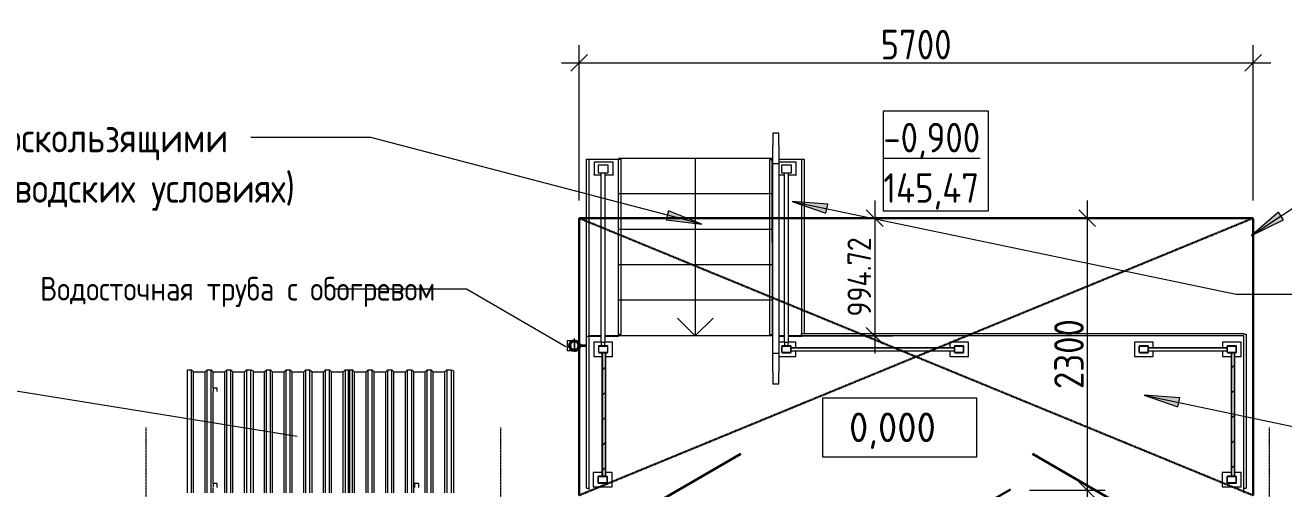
# Model space of a CAD drawing. Header units: millimetres. Extents: x 504091 to 2165846, y 135022 to 442887.
# Drawn here: x 1444976 to 1455621, y 348525 to 352447 of the extents above; entities that cross this region are included whole.
import ezdxf

# ---------------------------------------------------------------- set-up
doc = ezdxf.new("R2010")
doc.units = ezdxf.units.MM
for name, pattern in [('ADSK_Линия сетки', [25, 20, -2.5, 0, -2.5]), ('ADSK_Штриховая_ш3 п1_5', [4.5, 3, -1.5]), ('осеваяX2', [4, 2.5, -0.5, 0.5, -0.5])]:
    doc.linetypes.add(name, pattern=pattern)
doc.layers.get('Defpoints').update_dxf_attribs({"color": 255})
for name, color, linetype, lineweight in [('Аннотация', 7, 'Continuous', 9), ('Двери', 7, 'Continuous', 20), ('Лестницы', 7, 'Continuous', 18), ('Обобщенные модели', 7, 'Continuous', 18), ('Ограждение', 7, 'Continuous', 18), ('Оси', 165, 'осеваяX2', 13), ('отметки', 7, 'Continuous', 20), ('Перекрытие', 7, 'Continuous', 18), ('размеры', 7, 'Continuous', 9), ('Стены внутренние', 7, 'Continuous', 18), ('Стены наружные', 7, 'Continuous', 18), ('Стрелки вверх', 7, 'Continuous', 18)]:
    doc.layers.add(name, color=color, linetype=linetype, lineweight=lineweight)
doc.layers.add('Линии', color=7, linetype='Continuous', lineweight=9, true_color=0x00a600)
doc.styles.add('GOST Common_1', font='GOST_Common.ttf', dxfattribs={"width": 0.9, "height": 250})
doc.styles.add('GOST Common_2', font='GOST_Common.ttf', dxfattribs={"width": 0.9, "height": 200})
doc.styles.add('GOST Common_3', font='GOST_Common.ttf', dxfattribs={"height": 250})
doc.styles.add('GOST Common_4', font='GOST_Common.ttf', dxfattribs={"width": 0.9, "height": 200})
doc.styles.add('GOST Common_6', font='GOST_Common.ttf', dxfattribs={"width": 0.9, "height": 200})
doc.dimstyles.new('ADSK_Основной_2_5_мм_Округление_до_1_мм', dxfattribs={"dimscale": 304.8, "dimtxt": 251.428749, "dimasz": 0.463911, "dimexe": 0.492126, "dimexo": 0.492126, "dimgap": 0.098425, "dimtad": 1, "dimdec": 0, "dimdsep": 46, "dimtxsty": 'GOST Common_1', "dimblk1": 'OBLIQUE', "dimblk2": 'OBLIQUE', "dimsah": 1, "dimcen": 0.09, "dimdle": 0.492126, "dimazin": 2, "dimtfac": 1, "dimtdec": 4, "dimtix": 1, "dimtmove": 0, "dimatfit": 3, "dimfxl": 0, "dimtvp": 1, "dimtolj": 1, "dimtzin": 0, "dimlwd": 20, "dimlwe": 20, "dimarcsym": 0})
doc.dimstyles.new('ADSK_Основной_2_мм', dxfattribs={"dimscale": 304.8, "dimtxt": 201.142999, "dimasz": 0.463911, "dimexe": 0.492126, "dimexo": 0.492126, "dimgap": 0.098425, "dimtad": 1, "dimrnd": 0.01, "dimdsep": 46, "dimtxsty": 'GOST Common_4', "dimblk1": 'OBLIQUE', "dimblk2": 'OBLIQUE', "dimsah": 1, "dimcen": 0.09, "dimdle": 0.492126, "dimazin": 2, "dimtfac": 1, "dimtdec": 4, "dimtix": 1, "dimtmove": 0, "dimatfit": 3, "dimfxl": 0, "dimtvp": 1, "dimtolj": 1, "dimtzin": 0, "dimlwd": 20, "dimlwe": 20, "dimarcsym": 0})
pattern_1 = [(45, (0, 0), (-106.06602, 106.06602), [])]

# ---------------------------------------------------------------- blocks, each defined once
blk = doc.blocks.new('AC_Дверь_Однопольная_Стальная - 960х2080h ДН-3п-2587317-План 1-го этажа')
at = {"layer": 'Двери', "lineweight": 30}
blk.add_line((-500, 255), (366, 755), dxfattribs=at)
blk = doc.blocks.new('AC_Дверь_Двупольная_Стальная - 1360х2180h В_ДН-2л-2587304-План 1-го этажа')
at = {"layer": 'Двери', "lineweight": 30}
for p, q in [((700, 255), (-166, 755)), ((-700, 255), (-354, 455))]:
    blk.add_line(p, q, dxfattribs=at)
blk = doc.blocks.new('Roof Cladding - 833x50mm-V26-План 1-го этажа')
at = {"layer": 'Обобщенные модели'}
for p, q in [((47560, 44710), (47595, 44710)), ((47560, 43669), (47560, 44710)), ((47595, 44710), (47612, 44694)), ((47595, 43669), (47595, 44710)), ((47709, 44694), (47726, 44710)), ((47726, 44710), (47761, 44710)), ((47726, 43669), (47726, 44710)), ((47761, 44710), (47778, 44694)), ((47761, 43669), (47761, 44710)), ((47876, 44694), (47893, 44710)), ((47893, 44710), (47928, 44710)), ((47893, 43669), (47893, 44710)), ((47928, 44710), (47945, 44694)), ((47928, 43669), (47928, 44710)), ((48043, 44694), (48060, 44710)), ((48060, 44710), (48095, 44710)), ((48060, 43669), (48060, 44710)), ((48095, 44710), (48112, 44694)), ((48095, 43669), (48095, 44710)), ((48209, 44694), (48226, 44710)), ((48226, 44710), (48261, 44710)), ((48226, 43669), (48226, 44710)), ((48261, 44710), (48278, 44694)), ((48261, 43669), (48261, 44710)), ((48376, 44694), (48393, 44710)), ((48393, 44710), (48428, 44710)), ((48393, 44710), (48393, 43669)), ((48428, 44710), (48448, 44703)), ((48428, 44710), (48428, 43669)), ((47612, 44694), (47709, 44694)), ((47612, 43669), (47612, 44694)), ((47709, 43669), (47709, 44694)), ((47778, 44694), (47876, 44694)), ((47778, 43669), (47778, 44694)), ((47876, 43669), (47876, 44694)), ((47945, 44694), (48043, 44694)), ((47945, 43669), (47945, 44694)), ((48043, 43669), (48043, 44694)), ((48112, 44694), (48209, 44694)), ((48112, 43669), (48112, 44694)), ((48209, 43669), (48209, 44694)), ((48278, 44694), (48376, 44694)), ((48278, 43669), (48278, 44694)), ((48376, 43669), (48376, 44694)), ((48448, 44703), (48448, 43669))]:
    blk.add_line(p, q, dxfattribs=at)
blk = doc.blocks.new('Roof Cladding - 833x50mm-4561399-План 1-го этажа')
at = {"layer": 'Обобщенные модели'}
for p, q in [((46700, 44710), (46735, 44710)), ((46700, 43669), (46700, 44710)), ((46735, 43669), (46735, 44710)), ((46849, 44694), (46866, 44710)), ((46866, 44710), (46901, 44710)), ((46866, 43669), (46866, 44710)), ((46901, 44710), (46918, 44694)), ((46901, 43669), (46901, 44710)), ((47016, 44694), (47033, 44710)), ((47033, 44710), (47068, 44710)), ((47033, 43669), (47033, 44710)), ((47068, 44710), (47085, 44694)), ((47068, 43669), (47068, 44710)), ((47183, 44694), (47200, 44710)), ((47200, 44710), (47235, 44710)), ((47200, 43669), (47200, 44710)), ((47235, 44710), (47252, 44694)), ((47235, 43669), (47235, 44710)), ((47349, 44694), (47366, 44710)), ((47366, 44710), (47401, 44710)), ((47366, 43669), (47366, 44710)), ((47401, 44710), (47418, 44694)), ((47401, 43669), (47401, 44710)), ((47516, 44694), (47533, 44710)), ((47533, 44710), (47568, 44710)), ((47533, 44710), (47533, 43669)), ((47568, 44710), (47568, 43669)), ((46753, 44694), (46849, 44694)), ((46849, 43669), (46849, 44694)), ((46918, 44694), (47016, 44694)), ((46918, 43669), (46918, 44694)), ((47016, 43669), (47016, 44694)), ((47085, 44694), (47183, 44694)), ((47085, 43669), (47085, 44694)), ((47183, 43669), (47183, 44694)), ((47252, 44694), (47349, 44694)), ((47252, 43669), (47252, 44694)), ((47349, 43669), (47349, 44694)), ((47418, 44694), (47516, 44694)), ((47418, 43669), (47418, 44694)), ((47516, 43669), (47516, 44694))]:
    blk.add_line(p, q, dxfattribs=at)
blk = doc.blocks.new('TN_ПВС 125-82_Водосточная труба - TN_ПВС 125-82_Водосточная труба-V35-План 1-го этажа')
at = {"layer": 'Обобщенные модели', "lineweight": 40}
for radius, start, end in [(41.1, 360, 180), (41.1, 180, 360), (38.8, 0, 180), (38.8, 180, 0)]:
    blk.add_arc((0, 0), radius, start, end, dxfattribs=at)
blk = doc.blocks.new('_ Хомут универсальный - _ Хомут универсальный-V36-План 1-го этажа')
at = {"layer": 'Обобщенные модели'}
for p, q in [((-43, 2), (-57, 2)), ((-57, 2), (-57, -2)), ((10, 57), (-10, 57)), ((-10, 57), (-10, 42)), ((-5, 93), (-5, 57)), ((5, 93), (-5, 93)), ((5, 57), (5, 93)), ((10, 42), (10, 57)), ((-57, -2), (-43, -2))]:
    blk.add_line(p, q, dxfattribs=at)
for radius, start, end in [(43.3, 182.992, 76.5871), (43.3, 103.3472, 176.6899), (41, 151.0371, 177.5499), (41, 121.0371, 148.9629), (41, 91.0371, 118.9629), (41, 61.0371, 88.9629), (41, 31.0371, 58.9629), (41, 2.4501, 28.9629), (41, 181.0371, 208.9629), (41, 211.0371, 238.9629), (41, 241.0371, 268.9629), (41, 271.0371, 298.9629), (41, 301.0371, 328.9629), (41, 331.0371, 358.9629)]:
    blk.add_arc((0, 0), radius, start, end, dxfattribs=at)
blk = doc.blocks.new('_ Водосточный слив с хомутом универсальным - _ Водосточный слив с хомутом универсальным-V37-План 1-го этажа')
at = {"layer": 'Обобщенные модели'}
for p, q in [((-14, 41), (-61, 41)), ((0, -39), (0, 39)), ((0, 39), (0, -39)), ((-61, -41), (-14, -41))]:
    blk.add_line(p, q, dxfattribs=at)
at = {"layer": 'Обобщенные модели', "flags": 128}
blk.add_lwpolyline([(-61, 41), (-61, 40), (-61, 36), (-61, 31), (-61, 23), (-61, 15), (-61, 5), (-61, -5), (-61, -15), (-61, -23), (-61, -31), (-61, -36), (-61, -40), (-61, -41)], dxfattribs=at)
at = {"layer": 'Обобщенные модели'}
for start, end in [(92.7801, 180), (180, 346.716), (13.284, 86.6773)]:
    blk.add_arc((0, 0), 43.6, start, end, dxfattribs=at)
blk = doc.blocks.new('Ограждение крыльца 3 - Ограждение крыльца 1-1930270-План 1-го этажа')
at = {"layer": 'Ограждение'}
h = blk.add_hatch(dxfattribs=at)
h.set_pattern_fill('FP_20', color=256, style=0, pattern_type=2)
h.set_pattern_definition(pattern_1)
h.paths.add_polyline_path([(51247, 44914), (51279, 44914), (51279, 44941), (51247, 44941)])
h = blk.add_hatch(dxfattribs=at)
h.set_pattern_fill('FP_20', color=256, style=0, pattern_type=2)
h.set_pattern_definition(pattern_1)
h.paths.add_polyline_path([(49737, 44854), (49749, 44854), (49749, 44858), (49680, 44858), (49680, 44854), (49737, 44854)])
h.paths.add_polyline_path([(49674, 44860), (49678, 44860), (49678, 44909), (49674, 44909), (49674, 44873)])
h.paths.add_polyline_path([(49680, 44854), (49678, 44859), (49674, 44860), (49676, 44856)])
h.paths.add_polyline_path([(49754, 44860), (49754, 44909), (49750, 44909), (49750, 44860)])
h.paths.add_polyline_path([(49749, 44854), (49753, 44856), (49754, 44860), (49750, 44858)])
h.paths.add_polyline_path([(49680, 44914), (49680, 44910), (49749, 44910), (49749, 44914), (49697, 44914)])
h.paths.add_polyline_path([(49674, 44909), (49679, 44910), (49680, 44914), (49676, 44913), (49675, 44910)])
h.paths.add_polyline_path([(49754, 44909), (49753, 44913), (49749, 44914), (49750, 44910), (49753, 44909)])
h = blk.add_hatch(dxfattribs=at)
h.set_pattern_fill('FP_20', color=256, style=0, pattern_type=2)
h.set_pattern_definition(pattern_1)
h.paths.add_polyline_path([(49735, 43809), (49735, 44854), (49708, 44854), (49708, 43809)])
h = blk.add_hatch(dxfattribs=at)
h.set_pattern_fill('FP_20', color=256, style=0, pattern_type=2)
h.set_pattern_definition(pattern_1)
h.paths.add_polyline_path([(51304, 44860), (51304, 44909), (51300, 44909), (51300, 44860)])
h.paths.add_polyline_path([(51299, 44854), (51303, 44856), (51304, 44860), (51300, 44858)])
h.paths.add_polyline_path([(51299, 44854), (51299, 44858), (51230, 44858), (51230, 44854)])
h.paths.add_polyline_path([(51224, 44860), (51228, 44860), (51228, 44909), (51224, 44909), (51224, 44870)])
h.paths.add_polyline_path([(51230, 44854), (51228, 44859), (51224, 44860), (51226, 44856), (51229, 44855)])
h.paths.add_polyline_path([(51299, 44914), (51230, 44914), (51230, 44910), (51299, 44910)])
h.paths.add_polyline_path([(51304, 44909), (51303, 44913), (51299, 44914), (51300, 44910), (51303, 44909)])
h.paths.add_polyline_path([(51224, 44909), (51229, 44910), (51230, 44914), (51226, 44913), (51225, 44910)])
h = blk.add_hatch(dxfattribs=at)
h.set_pattern_fill('FP_20', color=256, style=0, pattern_type=2)
h.set_pattern_definition(pattern_1)
h.paths.add_polyline_path([(52690, 44854), (52759, 44854), (52759, 44858), (52690, 44858)])
h.paths.add_polyline_path([(52684, 44860), (52688, 44860), (52688, 44909), (52684, 44909), (52684, 44870)])
h.paths.add_polyline_path([(52690, 44854), (52688, 44859), (52684, 44860), (52686, 44856)])
h.paths.add_polyline_path([(52764, 44860), (52764, 44909), (52760, 44909), (52760, 44860)])
h.paths.add_polyline_path([(52759, 44854), (52763, 44856), (52764, 44860), (52760, 44858)])
h.paths.add_polyline_path([(52759, 44914), (52690, 44914), (52690, 44910), (52759, 44910)])
h.paths.add_polyline_path([(52764, 44909), (52763, 44913), (52759, 44914), (52760, 44910)])
h.paths.add_polyline_path([(52684, 44909), (52689, 44910), (52690, 44914), (52686, 44913), (52685, 44910)])
h = blk.add_hatch(dxfattribs=at)
h.set_pattern_fill('FP_20', color=256, style=0, pattern_type=2)
h.set_pattern_definition(pattern_1)
h.paths.add_polyline_path([(55027, 44854), (55064, 44854), (55064, 44858), (54996, 44858), (54996, 44854), (55027, 44854)])
h.paths.add_polyline_path([(55070, 44860), (55070, 44909), (55066, 44909), (55066, 44860)])
h.paths.add_polyline_path([(55064, 44854), (55068, 44856), (55070, 44860), (55066, 44858)])
h.paths.add_polyline_path([(54990, 44860), (54994, 44860), (54994, 44909), (54990, 44909), (54990, 44870)])
h.paths.add_polyline_path([(54996, 44854), (54994, 44859), (54990, 44860), (54992, 44856), (54995, 44855)])
h.paths.add_polyline_path([(54996, 44914), (54996, 44910), (55064, 44910), (55064, 44914), (55015, 44914)])
h.paths.add_polyline_path([(54990, 44909), (54995, 44910), (54995, 44914), (54992, 44913), (54991, 44910)])
h.paths.add_polyline_path([(55070, 44909), (55068, 44913), (55064, 44914), (55066, 44910)])
h = blk.add_hatch(dxfattribs=at)
h.set_pattern_fill('FP_20', color=256, style=0, pattern_type=2)
h.set_pattern_definition(pattern_1)
h.paths.add_polyline_path([(55028, 43809), (55055, 43809), (55055, 44854), (55028, 44854), (55028, 44010)])
h = blk.add_hatch(dxfattribs=at)
h.set_pattern_fill('FP_20', color=256, style=0, pattern_type=2)
h.set_pattern_definition(pattern_1)
h.paths.add_polyline_path([(49737, 43751), (49744, 43751), (49744, 43755), (49676, 43755), (49676, 43751), (49737, 43751)])
h.paths.add_polyline_path([(49750, 43757), (49750, 43805), (49746, 43805), (49746, 43757)])
h.paths.add_polyline_path([(49744, 43751), (49748, 43753), (49750, 43757), (49745, 43755)])
h.paths.add_polyline_path([(49670, 43757), (49674, 43757), (49674, 43805), (49670, 43805), (49670, 43795)])
h.paths.add_polyline_path([(49676, 43751), (49674, 43756), (49670, 43757), (49672, 43753), (49674, 43751)])
h.paths.add_polyline_path([(49744, 43811), (49735, 43810), (49734, 43809), (49708, 43809), (49707, 43811), (49676, 43811), (49676, 43807), (49744, 43807), (49744, 43809)])
h.paths.add_polyline_path([(49750, 43805), (49748, 43809), (49744, 43811), (49746, 43806)])
h.paths.add_polyline_path([(49670, 43805), (49675, 43807), (49676, 43811), (49672, 43809), (49671, 43807)])
h = blk.add_hatch(dxfattribs=at)
h.set_pattern_fill('FP_20', color=256, style=0, pattern_type=2)
h.set_pattern_definition(pattern_1)
h.paths.add_polyline_path([(55070, 43757), (55070, 43805), (55066, 43805), (55066, 43757)])
h.paths.add_polyline_path([(55064, 43751), (55068, 43753), (55070, 43757), (55065, 43755)])
h.paths.add_polyline_path([(55064, 43751), (55064, 43755), (54995, 43755), (54995, 43751), (55015, 43751)])
h.paths.add_polyline_path([(54990, 43757), (54994, 43757), (54994, 43805), (54990, 43805)])
h.paths.add_polyline_path([(54995, 43751), (54994, 43756), (54990, 43757), (54991, 43753), (54994, 43751)])
h.paths.add_polyline_path([(55064, 43811), (55055, 43810), (55054, 43809), (55028, 43809), (55027, 43811), (54995, 43811), (54995, 43807), (55064, 43807), (55064, 43809)])
h.paths.add_polyline_path([(55070, 43805), (55068, 43809), (55064, 43811), (55066, 43806), (55068, 43806)])
h.paths.add_polyline_path([(54990, 43805), (54994, 43807), (54994, 43810), (54991, 43809), (54990, 43807)])
for p, q in [((51199, 46712), (51149, 46712)), ((51149, 46712), (51149, 46612)), ((51199, 46612), (51199, 46712)), ((51149, 46452), (51149, 46612)), ((51199, 46612), (51199, 46452)), ((49798, 46467), (49639, 46467)), ((49639, 46467), (49639, 46360)), ((49757, 46443), (49672, 46443)), ((49672, 46443), (49672, 46377)), ((49757, 46377), (49757, 46443)), ((49798, 46360), (49798, 46467)), ((51149, 44851), (51149, 46452)), ((51199, 46452), (51149, 46452)), ((51348, 46467), (51199, 46467)), ((51199, 46452), (51199, 44851)), ((51307, 46443), (51222, 46443)), ((51222, 46443), (51222, 46377)), ((51307, 46377), (51307, 46443)), ((51348, 46360), (51348, 46467)), ((49639, 46360), (49697, 46360)), ((49639, 46357), (49639, 46360)), ((49697, 46357), (49639, 46357)), ((49672, 46377), (49757, 46377)), ((49697, 44941), (49697, 46377)), ((49729, 46377), (49729, 44941)), ((49729, 46360), (49798, 46360)), ((49798, 46357), (49729, 46357)), ((49798, 46360), (49798, 46357)), ((51199, 46360), (51247, 46360)), ((51247, 46357), (51199, 46357)), ((51222, 46377), (51307, 46377)), ((51247, 44941), (51247, 46377)), ((51279, 46377), (51279, 44941)), ((51279, 46360), (51348, 46360)), ((51348, 46357), (51279, 46357)), ((51348, 46360), (51348, 46357)), ((49697, 44944), (49635, 44944)), ((49635, 44944), (49635, 44824)), ((49794, 44944), (49729, 44944)), ((49794, 44824), (49794, 44944)), ((51247, 44944), (51199, 44944)), ((51344, 44944), (51279, 44944)), ((51344, 44899), (51344, 44944)), ((52804, 44944), (52645, 44944)), ((52645, 44944), (52645, 44899)), ((52804, 44824), (52804, 44944)), ((54366, 44944), (54207, 44944)), ((54207, 44944), (54207, 44824)), ((54366, 44899), (54366, 44944)), ((55110, 44944), (54951, 44944)), ((54951, 44944), (54951, 44899)), ((55110, 44824), (55110, 44944)), ((49635, 44824), (49707, 44824)), ((49707, 43811), (49707, 44854)), ((49737, 43809), (49737, 44854)), ((49737, 44824), (49794, 44824)), ((51149, 44691), (51149, 44851)), ((51149, 44851), (51199, 44851)), ((51199, 44851), (51199, 44691)), ((51199, 44824), (51344, 44824)), ((51304, 44900), (51304, 44895)), ((51304, 44900), (52684, 44900)), ((51304, 44875), (51304, 44895)), ((52684, 44895), (51304, 44895)), ((51304, 44875), (51304, 44870)), ((51304, 44870), (52684, 44870)), ((51344, 44824), (51344, 44870)), ((52645, 44870), (52645, 44824)), ((52645, 44824), (52804, 44824)), ((54207, 44824), (54366, 44824)), ((54326, 44900), (54990, 44900)), ((54990, 44895), (54326, 44895)), ((54326, 44870), (54990, 44870)), ((54366, 44824), (54366, 44870)), ((54951, 44870), (54951, 44824)), ((54951, 44824), (55027, 44824)), ((55027, 43811), (55027, 44854)), ((55056, 44824), (55110, 44824)), ((55057, 43809), (55057, 44854)), ((51149, 44691), (51149, 44591)), ((51199, 44591), (51199, 44691)), ((51149, 44591), (51199, 44591)), ((49707, 43841), (49631, 43841)), ((49631, 43841), (49631, 43721)), ((49790, 43841), (49737, 43841)), ((49790, 43721), (49790, 43841)), ((55027, 43841), (54950, 43841)), ((54950, 43841), (54950, 43721)), ((55110, 43841), (55056, 43841)), ((55110, 43721), (55110, 43841)), ((49631, 43721), (49790, 43721)), ((54950, 43721), (55110, 43721))]:
    blk.add_line(p, q, dxfattribs=at)
at = {"layer": 'Ограждение', "lineweight": 18}
for p, q in [((49697, 44941), (49697, 44914)), ((49729, 44941), (49697, 44941)), ((49729, 44914), (49729, 44941)), ((51247, 44941), (51247, 44914)), ((51279, 44941), (51247, 44941)), ((51279, 44914), (51279, 44941)), ((49674, 44909), (49674, 44860)), ((49678, 44860), (49678, 44909)), ((49749, 44914), (49680, 44914)), ((49680, 44910), (49749, 44910)), ((49749, 44858), (49680, 44858)), ((49680, 44854), (49749, 44854)), ((49697, 44914), (49729, 44914)), ((49735, 44854), (49708, 44854)), ((49708, 44854), (49708, 43809)), ((49735, 43809), (49735, 44854)), ((49750, 44909), (49750, 44860)), ((49754, 44860), (49754, 44909)), ((51224, 44909), (51224, 44860)), ((51228, 44860), (51228, 44909)), ((51299, 44914), (51230, 44914)), ((51230, 44910), (51299, 44910)), ((51299, 44858), (51230, 44858)), ((51230, 44854), (51299, 44854)), ((51247, 44914), (51279, 44914)), ((51300, 44909), (51300, 44860)), ((51304, 44860), (51304, 44909)), ((52684, 44909), (52684, 44860)), ((52688, 44860), (52688, 44909)), ((52759, 44914), (52690, 44914)), ((52690, 44910), (52759, 44910)), ((52759, 44858), (52690, 44858)), ((52690, 44854), (52759, 44854)), ((52760, 44909), (52760, 44860)), ((52764, 44860), (52764, 44909)), ((54246, 44909), (54246, 44860)), ((54250, 44860), (54250, 44909)), ((54321, 44914), (54252, 44914)), ((54252, 44910), (54321, 44910)), ((54321, 44858), (54252, 44858)), ((54252, 44854), (54321, 44854)), ((54322, 44909), (54322, 44860)), ((54326, 44860), (54326, 44909)), ((54990, 44909), (54990, 44860)), ((54994, 44860), (54994, 44909)), ((55064, 44914), (54996, 44914)), ((54996, 44910), (55064, 44910)), ((55064, 44858), (54996, 44858)), ((54996, 44854), (55064, 44854)), ((55055, 44854), (55028, 44854)), ((55028, 44854), (55028, 43809)), ((55055, 43809), (55055, 44854)), ((55066, 44909), (55066, 44860)), ((55070, 44860), (55070, 44909)), ((49670, 43805), (49670, 43757)), ((49674, 43757), (49674, 43805)), ((49744, 43811), (49676, 43811)), ((49676, 43807), (49744, 43807)), ((49744, 43755), (49676, 43755)), ((49676, 43751), (49744, 43751)), ((49708, 43809), (49735, 43809)), ((49746, 43805), (49746, 43757)), ((49750, 43757), (49750, 43805)), ((54990, 43805), (54990, 43757)), ((54994, 43757), (54994, 43805)), ((55064, 43811), (54995, 43811)), ((54995, 43807), (55064, 43807)), ((55064, 43755), (54995, 43755)), ((54995, 43751), (55064, 43751)), ((55028, 43809), (55055, 43809)), ((55066, 43805), (55066, 43757)), ((55070, 43757), (55070, 43805))]:
    blk.add_line(p, q, dxfattribs=at)
for centre, radius, start, end in [((49680, 44909), 5.66, 90, 180), ((49680, 44860), 5.66, 180, 270), ((49680, 44909), 1.66, 90, 180), ((49680, 44860), 1.66, 180, 270), ((49749, 44909), 5.66, 0, 90), ((49749, 44909), 1.66, 0, 90), ((49749, 44860), 5.66, 270, 0), ((49749, 44860), 1.66, 270, 0), ((51230, 44909), 5.66, 90, 180), ((51230, 44860), 5.66, 180, 270), ((51230, 44909), 1.66, 90, 180), ((51230, 44860), 1.66, 180, 270), ((51299, 44909), 5.66, 0, 90), ((51299, 44909), 1.66, 0, 90), ((51299, 44860), 5.66, 270, 0), ((51299, 44860), 1.66, 270, 0), ((52690, 44909), 5.66, 90, 180), ((52690, 44860), 5.66, 180, 270), ((52690, 44909), 1.66, 90, 180), ((52690, 44860), 1.66, 180, 270), ((52759, 44909), 5.66, 0, 90), ((52759, 44909), 1.66, 0, 90), ((52759, 44860), 5.66, 270, 0), ((52759, 44860), 1.66, 270, 0), ((54252, 44909), 5.66, 90, 180), ((54252, 44860), 5.66, 180, 270), ((54252, 44909), 1.66, 90, 180), ((54252, 44860), 1.66, 180, 270), ((54321, 44909), 5.66, 0, 90), ((54321, 44909), 1.66, 0, 90), ((54321, 44860), 5.66, 270, 0), ((54321, 44860), 1.66, 270, 0), ((54996, 44909), 5.66, 90, 180), ((54996, 44860), 5.66, 180, 270), ((54996, 44909), 1.66, 90, 180), ((54996, 44860), 1.66, 180, 270), ((55064, 44909), 5.66, 0, 90), ((55064, 44909), 1.66, 0, 90), ((55064, 44860), 5.66, 270, 0), ((55064, 44860), 1.66, 270, 0), ((49676, 43805), 5.66, 90, 180), ((49676, 43757), 5.66, 180, 270), ((49676, 43805), 1.66, 90, 180), ((49676, 43757), 1.66, 180, 270), ((49744, 43805), 5.66, 0, 90), ((49744, 43805), 1.66, 0, 90), ((49744, 43757), 5.66, 270, 0), ((49744, 43757), 1.66, 270, 0), ((54995, 43805), 5.66, 90, 180), ((54995, 43757), 5.66, 180, 270), ((54995, 43805), 1.66, 90, 180), ((54995, 43757), 1.66, 180, 270), ((55064, 43805), 5.66, 0, 90), ((55064, 43805), 1.66, 0, 90), ((55064, 43757), 5.66, 270, 0), ((55064, 43757), 1.66, 270, 0)]:
    blk.add_arc(centre, radius, start, end, dxfattribs=at)
blk = doc.blocks.new('Ограждение 8 - Ограждение 1-1974103-План 1-го этажа')
at = {"layer": 'Ограждение'}
for p, q in [((46451, 44555), (46416, 44555)), ((46416, 44555), (46416, 44530)), ((46451, 44526), (46451, 44555)), ((46451, 43749), (46416, 43749)), ((46416, 43749), (46416, 43720)), ((46451, 43715), (46451, 43749)), ((48155, 43749), (48120, 43749)), ((48120, 43749), (48120, 43715)), ((48155, 43715), (48155, 43749))]:
    blk.add_line(p, q, dxfattribs=at)
blk = doc.blocks.new('Roof Cladding - 333x50mm-4561403-План 1-го этажа')
at = {"layer": 'Обобщенные модели'}
for p, q in [((46198, 44710), (46233, 44710)), ((46198, 43669), (46198, 44710)), ((46233, 44710), (46250, 44694)), ((46233, 43669), (46233, 44710)), ((46348, 44694), (46365, 44710)), ((46365, 44710), (46400, 44710)), ((46365, 43669), (46365, 44710)), ((46400, 44710), (46417, 44694)), ((46400, 43669), (46400, 44710)), ((46514, 44694), (46531, 44710)), ((46531, 44710), (46566, 44710)), ((46531, 43669), (46531, 44710)), ((46566, 44710), (46583, 44694)), ((46566, 43669), (46566, 44710)), ((46681, 44694), (46698, 44710)), ((46698, 44710), (46733, 44710)), ((46698, 44710), (46698, 43669)), ((46733, 44710), (46733, 43669)), ((46735, 44710), (46753, 44703)), ((46250, 44694), (46348, 44694)), ((46250, 43669), (46250, 44694)), ((46348, 43669), (46348, 44694)), ((46417, 44694), (46514, 44694)), ((46417, 44555), (46417, 44694)), ((46514, 43669), (46514, 44694)), ((46583, 44694), (46681, 44694)), ((46583, 43669), (46583, 44694)), ((46681, 43669), (46681, 44694)), ((46753, 44703), (46753, 43669)), ((46417, 43749), (46417, 44526)), ((46417, 43669), (46417, 43715))]:
    blk.add_line(p, q, dxfattribs=at)
blk = doc.blocks.new('Высотные отметки - Рамка-12095-План 1-го этажа')
at = {"layer": 'Аннотация', "lineweight": 20}
for p, q in [((-6.5, 0), (-6.5, 5)), ((-6.5, 5), (6.5, 5)), ((6.5, 5), (6.5, 0)), ((6.5, 0), (-6.5, 0))]:
    blk.add_line(p, q, dxfattribs=at)
blk = doc.blocks.new('_Oblique')
at = {"color": 0, "linetype": 'ByBlock', "lineweight": -2}
blk.add_line((-0.5, -0.5), (0.5, 0.5), dxfattribs=at)
blk = doc.blocks.new('*D2716')
at = {"layer": 'Defpoints', "color": 0, "lineweight": 20, "transparency": 16777216}
for p in [(1452261, 350815), (1451294, 349820), (1452161, 349820)]:
    blk.add_point(p, dxfattribs=at)
at = {"layer": 'размеры', "color": 0, "transparency": 16777216}
for p, q in [((1452161, 350965), (1452161, 349670)), ((1452111, 350815), (1452011, 350815)), ((1451444, 349820), (1452311, 349820))]:
    blk.add_line(p, q, dxfattribs=at)
at = {"layer": 'размеры', "color": 0, "transparency": 16777216, "xscale": 141.4, "yscale": 141.4, "zscale": 141.4}
for p, rotation in [((1452161, 350815), 90), ((1452161, 349820), 270)]:
    blk.add_blockref('_Oblique', p, dxfattribs=dict(at, rotation=rotation))
at = {"layer": 'размеры', "color": 0, "lineweight": 20, "transparency": 16777216, "insert": (1452031, 350318), "char_height": 200, "width": 850.94, "attachment_point": 5, "rotation": 90, "style": 'GOST Common_4'}
blk.add_mtext('\\A1;994.72', dxfattribs=at)
blk = doc.blocks.new('*D2717')
at = {"layer": 'Defpoints', "color": 0, "lineweight": 20, "transparency": 16777216}
for p in [(1455361, 352128), (1449661, 350815), (1455361, 350815)]:
    blk.add_point(p, dxfattribs=at)
at = {"layer": 'размеры', "color": 0, "transparency": 16777216}
for p, q in [((1449661, 350965), (1449661, 352278)), ((1455361, 350965), (1455361, 352278)), ((1449511, 352128), (1455511, 352128))]:
    blk.add_line(p, q, dxfattribs=at)
at = {"layer": 'размеры', "color": 0, "transparency": 16777216, "xscale": 141.4, "yscale": 141.4, "zscale": 141.4, "rotation": 180}
blk.add_blockref('_Oblique', (1449661, 352128), dxfattribs=at)
at = {"layer": 'размеры', "color": 0, "transparency": 16777216, "xscale": 141.4, "yscale": 141.4, "zscale": 141.4}
blk.add_blockref('_Oblique', (1455361, 352128), dxfattribs=at)
at = {"layer": 'размеры', "color": 0, "lineweight": 20, "transparency": 16777216, "insert": (1452511, 352283), "char_height": 250, "width": 756.84, "attachment_point": 5, "style": 'GOST Common_1'}
blk.add_mtext('\\A1;5700', dxfattribs=at)
blk = doc.blocks.new('*D2718')
at = {"layer": 'Defpoints', "color": 0, "lineweight": 20, "transparency": 16777216}
for p in [(1454059, 350815), (1453320, 348515), (1453959, 348515)]:
    blk.add_point(p, dxfattribs=at)
at = {"layer": 'размеры', "color": 0, "transparency": 16777216}
for p, q in [((1453959, 350965), (1453959, 348365)), ((1453909, 350815), (1453809, 350815)), ((1453470, 348515), (1454109, 348515))]:
    blk.add_line(p, q, dxfattribs=at)
at = {"layer": 'размеры', "color": 0, "transparency": 16777216, "xscale": 141.4, "yscale": 141.4, "zscale": 141.4}
for p, rotation in [((1453959, 350815), 90), ((1453959, 348515), 270)]:
    blk.add_blockref('_Oblique', p, dxfattribs=dict(at, rotation=rotation))
at = {"layer": 'размеры', "color": 0, "lineweight": 20, "transparency": 16777216, "insert": (1453804, 349665), "char_height": 250, "width": 756.84, "attachment_point": 5, "rotation": 90, "style": 'GOST Common_1'}
blk.add_mtext('\\A1;2300', dxfattribs=at)

msp = doc.modelspace()

# ---------------------------------------------------------------- hatches: boundary and pattern name
at = {"layer": 'Аннотация', "lineweight": 9}
for points in [[(1450698.8028, 350763.5636), (1450418.5746, 350877.7217), (1450398.5769, 350801.3034)], [(1451462.0502, 350956.0846), (1451747.6502, 350856.1218), (1451763.7909, 350933.4467)], [(1455348.011, 350667.2367), (1455619.6654, 350800.5175), (1455575.9134, 350866.2854)], [(1454440.2435, 349318.8456), (1454725.4638, 349217.8045), (1454741.8965, 349295.0678)]]:
    msp.add_hatch(color=256, dxfattribs=at).paths.add_polyline_path(points)

# ---------------------------------------------------------------- linework, layer by layer
for p, q in [((1447899.7972, 351496.0296), (1446883.8454, 351496.0296)), ((1450698.8028, 350763.5636), (1447899.7972, 351496.0296)), ((1455348.011, 350667.2367), (1456593.8507, 351496.0296)), ((1450418.5746, 350877.7217), (1450398.5769, 350801.3034)), ((1450698.8028, 350763.5636), (1450418.5746, 350877.7217)), ((1451462.0502, 350956.0846), (1451747.6502, 350856.1218)), ((1451763.7909, 350933.4467), (1451462.0502, 350956.0846)), ((1451462.0502, 350956.0846), (1455217.1174, 350172.2567)), ((1451747.6502, 350856.1218), (1451763.7909, 350933.4467)), ((1455575.9134, 350866.2854), (1455348.011, 350667.2367)), ((1455619.6654, 350800.5175), (1455575.9134, 350866.2854)), ((1450398.5769, 350801.3034), (1450698.8028, 350763.5636)), ((1455348.011, 350667.2367), (1455619.6654, 350800.5175)), ((1448708.4971, 350213.4025), (1447585.6139, 350213.4025)), ((1449549.3304, 349727.1684), (1448708.4971, 350213.4025)), ((1455217.1174, 350172.2567), (1456140.2318, 350172.2567)), ((1447277.1453, 348967.3553), (1444568.8286, 349403.3603)), ((1454440.2435, 349318.8456), (1454725.4638, 349217.8045)), ((1454741.8965, 349295.0678), (1454440.2435, 349318.8456)), ((1454440.2435, 349318.8456), (1456593.8507, 348860.8064)), ((1454725.4638, 349217.8045), (1454741.8965, 349295.0678))]:
    msp.add_line(p, q, dxfattribs=at)
at = {"layer": 'Аннотация', "lineweight": 9, "flags": 128}
msp.add_lwpolyline([(1452234.2777, 351721.6025), (1453121.6777, 351721.6025), (1453121.6777, 350874.6025), (1452234.2777, 350874.6025)], close=True, dxfattribs=at)
at = {"layer": 'Лестницы'}
for p, q in [((1451293.8532, 351320.1494), (1449993.8532, 351320.1494)), ((1449993.8532, 351320.1494), (1449993.8532, 351314.8674)), ((1451293.8532, 351320.1494), (1449993.8532, 351320.1494)), ((1451293.8532, 351320.1494), (1451293.8532, 351314.8674)), ((1449993.8532, 351020.1494), (1449993.8532, 351014.8674)), ((1451293.8532, 351020.1494), (1449993.8532, 351020.1494)), ((1451293.8532, 351020.1494), (1449993.8532, 351020.1494)), ((1451293.8532, 351020.1494), (1451293.8532, 351014.8674)), ((1449993.8532, 350720.1494), (1449993.8532, 350716.9943)), ((1451293.8532, 350720.1494), (1449993.8532, 350720.1494)), ((1451293.8532, 350720.1494), (1449993.8532, 350720.1494)), ((1451293.8532, 350720.1494), (1451293.8532, 350714.8674)), ((1449993.8532, 350420.1494), (1449993.8532, 350418.0578)), ((1451293.8532, 350420.1494), (1449993.8532, 350420.1494)), ((1451293.8532, 350420.1494), (1449993.8532, 350420.1494)), ((1451293.8532, 350420.1494), (1451293.8532, 350414.8674)), ((1451293.8532, 350120.1494), (1449993.8532, 350120.1494)), ((1451293.8532, 350120.1494), (1449993.8532, 350120.1494)), ((1451293.8532, 350120.1494), (1451293.8532, 350116.6213)), ((1451293.8532, 349820.1494), (1449993.8532, 349820.1494))]:
    msp.add_line(p, q, dxfattribs=at)
at = {"layer": 'Линии', "color": 7, "linetype": 'ADSK_Штриховая_ш3 п1_5', "lineweight": 30}
for p, q in [((1449661.2739, 350814.8674), (1449661.2739, 348470.1494)), ((1455361.2739, 350814.8674), (1449661.2739, 350814.8674)), ((1455361.2739, 350814.8674), (1449661.2739, 348470.1494)), ((1449661.2739, 350814.8674), (1455361.2739, 348470.1494)), ((1455361.2739, 348470.1494), (1455361.2739, 350814.8674))]:
    msp.add_line(p, q, dxfattribs=at)
at = {"layer": 'Оси', "linetype": 'ADSK_Линия сетки'}
for p, q in [((1445999.8592, 300469.847), (1445999.8592, 349044.3426)), ((1448999.8592, 300469.847), (1448999.8592, 349044.3426)), ((1455499.8592, 300469.847), (1455499.8592, 349044.3426))]:
    msp.add_line(p, q, dxfattribs=at)
at = {"layer": 'Перекрытие'}
for p, q in [((1449847.157, 349820.1494), (1449743.8532, 349820.1494)), ((1449743.8532, 349820.1494), (1449743.8532, 348520.1494)), ((1451299.157, 349820.1494), (1449879.157, 349820.1494)), ((1451397.157, 349820.1494), (1451349.157, 349820.1494)), ((1451541.3532, 349820.1494), (1451429.157, 349820.1494)), ((1455283.8532, 348490.1494), (1455283.8532, 348530.1494))]:
    msp.add_line(p, q, dxfattribs=at)
at = {"layer": 'Стены внутренние'}
for p, q in [((1449743.8532, 351314.8674), (1449993.8532, 351314.8674)), ((1451293.8532, 351020.1494), (1451293.8532, 351314.8674)), ((1451293.8532, 351314.8674), (1451299.157, 351314.8674)), ((1451349.157, 351314.8674), (1451543.8532, 351314.8674)), ((1451293.8532, 350720.1494), (1451293.8532, 351014.8674)), ((1451293.8532, 350609.6402), (1451293.8532, 350714.8674)), ((1449847.157, 349814.8674), (1449743.8532, 349814.8674)), ((1449993.8532, 349814.8674), (1449879.157, 349814.8674)), ((1449993.8532, 349830.1494), (1449993.8532, 349820.1494)), ((1451293.8532, 349820.1494), (1451293.8532, 349827.6494)), ((1451299.157, 349814.8674), (1451293.8532, 349814.8674)), ((1451397.157, 349814.8674), (1451349.157, 349814.8674)), ((1451543.8532, 349814.8674), (1451429.157, 349814.8674))]:
    msp.add_line(p, q, dxfattribs=at)
at = {"layer": 'Стены наружные'}
for p, q in [((1449723.8532, 348530.1494), (1449723.8532, 351314.8674)), ((1449723.8532, 351314.8674), (1449743.8532, 351314.8674)), ((1449743.8532, 351314.8674), (1449743.8532, 349820.1494)), ((1449993.8532, 351020.1494), (1449993.8532, 351314.8674)), ((1449993.8532, 351314.8674), (1450013.8532, 351314.8674)), ((1450013.8532, 351314.8674), (1450013.8532, 351020.1494)), ((1451273.8532, 351020.1494), (1451273.8532, 351312.3674)), ((1451273.8532, 351312.3674), (1451293.8532, 351312.3674)), ((1451543.8532, 349840.1494), (1451543.8532, 351314.8674)), ((1451543.8532, 351314.8674), (1451563.8532, 351314.8674)), ((1451563.8532, 351314.8674), (1451563.8532, 349840.1494)), ((1449993.8532, 350720.1494), (1449993.8532, 351015.9309)), ((1450013.8532, 351015.9309), (1450013.8532, 350720.1494)), ((1451273.8532, 350720.1494), (1451273.8532, 351013.4309)), ((1449993.8532, 350420.1494), (1449993.8532, 350716.9943)), ((1450013.8532, 350716.9943), (1450013.8532, 350420.1494)), ((1451273.8532, 350420.1494), (1451273.8532, 350714.4943)), ((1451293.8532, 350609.6402), (1451293.8532, 350420.1494)), ((1449993.8532, 350120.1494), (1449993.8532, 350418.0578)), ((1450013.8532, 350418.0578), (1450013.8532, 350120.1494)), ((1451273.8532, 350120.1494), (1451273.8532, 350415.5578)), ((1451293.8532, 350415.5578), (1451293.8532, 350120.1494)), ((1449993.8532, 349830.1494), (1449993.8532, 350119.1213)), ((1450013.8532, 350119.1213), (1450013.8532, 349830.1494)), ((1451273.8532, 349827.6494), (1451273.8532, 350116.6213)), ((1451293.8532, 350116.6213), (1451293.8532, 349827.6494)), ((1449743.8532, 349814.8674), (1449723.8532, 349814.8674)), ((1450013.8532, 349830.1494), (1449993.8532, 349830.1494)), ((1451293.8532, 349827.6494), (1451273.8532, 349827.6494)), ((1451541.3532, 349840.1494), (1455283.8532, 349840.1494)), ((1451541.3532, 349820.1494), (1451541.3532, 349840.1494)), ((1455283.8532, 349820.1494), (1451541.3532, 349820.1494)), ((1455283.8532, 349834.8674), (1455283.8532, 349840.1494)), ((1455283.8532, 349834.8674), (1455303.8532, 349834.8674)), ((1455283.8532, 348530.1494), (1455283.8532, 349820.1494)), ((1455303.8532, 349834.8674), (1455303.8532, 348530.1494)), ((1449723.8532, 348530.1494), (1449743.8532, 348530.1494)), ((1455283.8532, 348530.1494), (1455303.8532, 348530.1494))]:
    msp.add_line(p, q, dxfattribs=at)
at = {"layer": 'Стрелки вверх'}
for p, q in [((1450643.8532, 351320.1494), (1450643.8532, 351020.1494)), ((1450643.8532, 351020.1494), (1450643.8532, 350720.1494)), ((1450643.8532, 350720.1494), (1450643.8532, 350420.1494)), ((1450643.8532, 350420.1494), (1450643.8532, 350120.1494)), ((1450643.8532, 350120.1494), (1450643.8532, 349820.1494)), ((1450643.8532, 349820.1494), (1450493.8532, 349970.1494)), ((1450643.8532, 349820.1494), (1450793.8532, 349970.1494))]:
    msp.add_line(p, q, dxfattribs=at)

# ---------------------------------------------------------------- block references
at = {"layer": 'Двери', "color": 8, "true_color": 0x7f7f7f}
for name, p in [('AC_Дверь_Однопольная_Стальная - 960х2080h ДН-3п-2587317-План 1-го этажа', (1450664.28, 348065.1494)), ('AC_Дверь_Двупольная_Стальная - 1360х2180h В_ДН-2л-2587304-План 1-го этажа', (1453662.2939, 348065.1494))]:
    msp.add_blockref(name, p, dxfattribs=at)
at = {"layer": 'Обобщенные модели', "rotation": 269.9999999999997}
msp.add_blockref('_ Хомут универсальный - _ Хомут универсальный-V36-План 1-го этажа', (1449621.2739, 349735.6494), dxfattribs=at)
at = {"layer": 'Обобщенные модели'}
for name, p in [('_ Водосточный слив с хомутом универсальным - _ Водосточный слив с хомутом универсальным-V37-План 1-го этажа', (1449621.2739, 349735.6494)), ('Roof Cladding - 333x50mm-4561403-План 1-го этажа', (1400150.2939, 304821.3441)), ('Roof Cladding - 833x50mm-4561399-План 1-го этажа', (1400150.2939, 304821.3441)), ('Roof Cladding - 833x50mm-V26-План 1-го этажа', (1400150.2939, 304821.3441))]:
    msp.add_blockref(name, p, dxfattribs=at)
at = {"layer": 'Обобщенные модели', "lineweight": 40, "rotation": 269.9999999999997}
msp.add_blockref('TN_ПВС 125-82_Водосточная труба - TN_ПВС 125-82_Водосточная труба-V35-План 1-го этажа', (1449621.2739, 349735.6494), dxfattribs=at)
at = {"layer": 'Ограждение', "lineweight": 18}
msp.add_blockref('Ограждение крыльца 3 - Ограждение крыльца 1-1930270-План 1-го этажа', (1400150.2939, 304821.3441), dxfattribs=at)
at = {"layer": 'Ограждение'}
msp.add_blockref('Ограждение 8 - Ограждение 1-1974103-План 1-го этажа', (1400150.2939, 304821.3441), dxfattribs=at)
at = {"layer": 'отметки', "lineweight": 20, "xscale": 99.99999999999993, "yscale": 99.99999999999993, "zscale": 99.99999999999993}
msp.add_blockref('Высотные отметки - Рамка-12095-План 1-го этажа', (1452372.3155, 348793.8573), dxfattribs=at)

# ---------------------------------------------------------------- texts
at = {"layer": 'Аннотация', "lineweight": 9, "attachment_point": 1, "line_spacing_factor": 1.022766}
for s, insert, char_height, width, style in [('\\pt360,720,1080,1440,1800,2160,2520,2880,3240,3600,3960,4320,4680,5040,5400,5760,6120,6480,6840,7200,7560,7920,8280,8640,9000,9360,9720,10080,10440,10800,11160,11520;Ступени выполнить с противоскользящими насечками (нанесенными в заводских условиях)', (1440781.8922, 351621.2228), 250, 7119.9, 'GOST Common_2'), ('\\pt360,720,1080,1440,1800,2160,2520,2880,3240,3600,3960,4320,4680,5040,5400,5760,6120,6480,6840,7200,7560,7920,8280,8640,9000,9360,9720,10080,10440,10800,11160,11520;{\\L-0,900\\P}145,47', (1452234.2777, 351621.2228), 250, 896.274, 'GOST Common_2'), ('\\pt360,720,1080,1440,1800,2160,2520,2880,3240,3600,3960,4320,4680,5040,5400,5760,6120,6480,6840,7200,7560,7920,8280,8640,9000,9360,9720,10080,10440,10800,11160,11520;Водосточная труба с обогревом ', (1445103.1608, 350317.5258), 200, 3608.1, 'GOST Common_6')]:
    msp.add_mtext(s, dxfattribs=dict(at, insert=insert, char_height=char_height, width=width, style=style))
at = {"layer": 'отметки', "lineweight": 20, "insert": (1451943.6394, 349170.5644), "char_height": 250, "width": 1028.822569, "attachment_point": 1, "line_spacing_factor": 1.022761, "style": 'GOST Common_3'}
msp.add_mtext('0,000', dxfattribs=at)

# ---------------------------------------------------------------- dimensions: what is measured, and where the dimension line sits
at = {"layer": 'размеры', "lineweight": 20}
dim = msp.add_linear_dim(base=(1455361.2739, 352128.3393), p1=(1449661.2739, 350814.8674), p2=(1455361.2739, 350814.8674), dimstyle='ADSK_Основной_2_5_мм_Округление_до_1_мм', override={"dimpost": '<>', "dimfxl": 5700, "dimlwd": 65535, "dimlwe": 65535}, dxfattribs=at)
dim.commit()
dim.dimension.update_dxf_attribs({"geometry": '*D2717', "text_midpoint": (1452511.2739, 352283.3393)})
for base, p1, p2, dimstyle, override, picture, middle in [((1452161.2987, 349820.1494), (1452261.2836, 350814.8674), (1451293.8532, 349820.1494), 'ADSK_Основной_2_мм', {"dimpost": '<>', "dimfxl": 1387.582639, "dimlwd": 65535, "dimlwe": 65535}, '*D2716', (1452031.2987, 350317.5084)), ((1453958.5978, 348514.8674), (1454058.5827, 350814.8674), (1453320.2103, 348514.8674), 'ADSK_Основной_2_5_мм_Округление_до_1_мм', {"dimpost": '<>', "dimfxl": 2415.614578, "dimlwd": 65535, "dimlwe": 65535}, '*D2718', (1453803.5978, 349664.8674))]:
    dim = msp.add_linear_dim(base=base, p1=p1, p2=p2, angle=90, dimstyle=dimstyle, override=override, dxfattribs=at)
    dim.commit()
    dim.dimension.update_dxf_attribs({"geometry": picture, "text_midpoint": middle})

doc.saveas('drawing.dxf')
